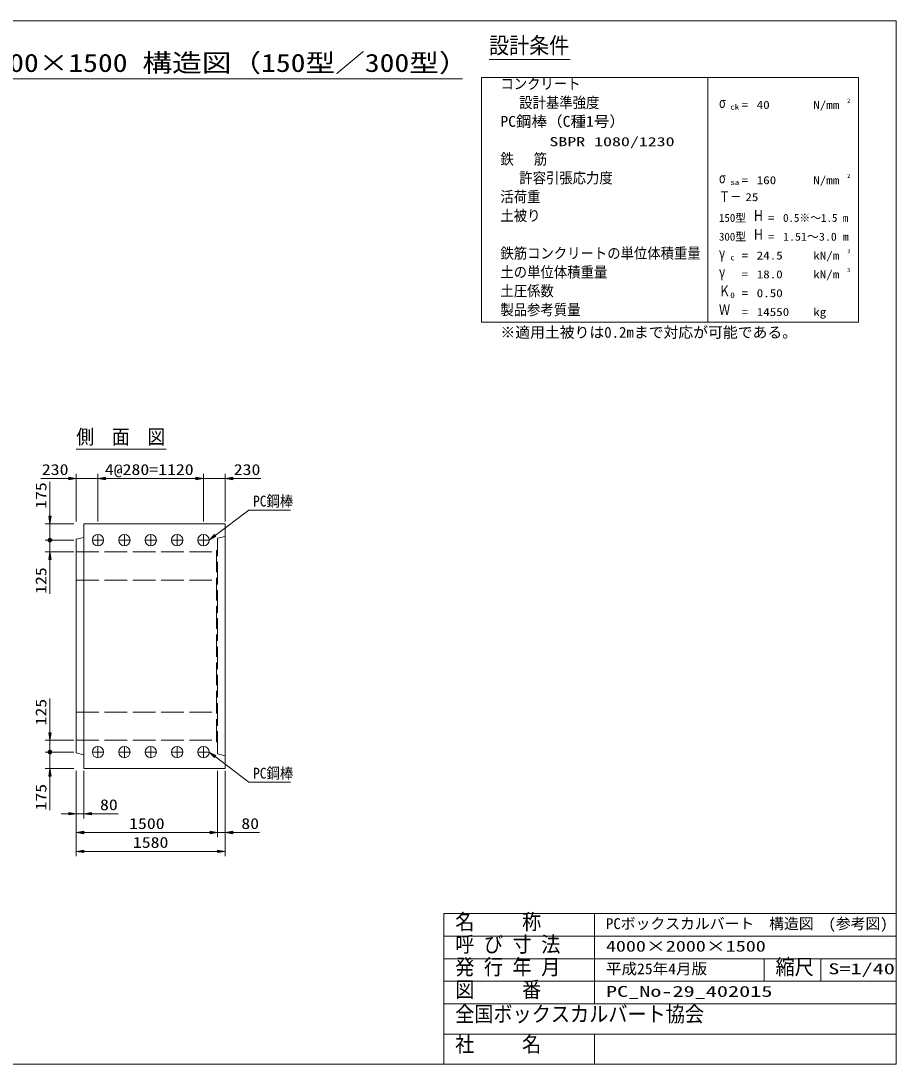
# Model space of a CAD drawing. Units: millimetres on the paper. Extents: x 18 to 410, y 10 to 287.
# Drawn here: x 177.8 to 410, y 10 to 287 of the extents above; entities that cross this region are included whole.
import ezdxf
from ezdxf.enums import TextEntityAlignment as Align

# ---------------------------------------------------------------- set-up
doc = ezdxf.new("R2010")
doc.units = ezdxf.units.MM
doc.linetypes.add('DASHED', pattern=[7.5, 6, -1.5])
for name, color, linetype, lineweight in [('0_7', 7, 'Continuous', 13), ('Layer1', 3, 'Continuous', 13), ('Layer3', 7, 'Continuous', 13), ('Layer4', 4, 'DASHED', 13), ('Layer7', 9, 'Continuous', 13)]:
    doc.layers.add(name, color=color, linetype=linetype, lineweight=lineweight)
doc.styles.add('ＭＳ ゴシック', font='')
doc.styles.get('ＭＳ ゴシック').set_extended_font_data('MS Gothic')

msp = doc.modelspace()

# ---------------------------------------------------------------- hatches: boundary and pattern name
at = {"layer": 'Layer1'}
for points in [[(190.469, 165.158), (190.469, 165.825), (192.469, 165.492)], [(200.219, 165.825), (200.219, 165.158), (198.219, 165.492)], [(224.219, 165.825), (224.219, 165.158), (226.219, 165.492)], [(233.969, 165.825), (233.969, 165.158), (231.969, 165.492)], [(185.135, 155.492), (185.802, 155.492), (185.469, 153.492)], [(185.499, 149.599), (185.409, 149.593), (185.349, 149.582), (185.292, 149.563), (185.238, 149.537), (185.187, 149.505), (185.14, 149.467), (185.099, 149.423), (185.063, 149.374), (185.034, 149.321), (185.012, 149.265), (184.997, 149.207), (184.99, 149.147), (184.99, 149.087), (184.997, 149.027), (185.012, 148.968), (185.034, 148.912), (185.063, 148.859), (185.099, 148.811), (185.14, 148.767), (185.187, 148.728), (185.238, 148.696), (185.292, 148.67), (185.349, 148.652), (185.438, 148.635), (185.469, 148.637), (185.469, 149.117)], [(185.499, 149.599), (185.409, 149.593), (185.349, 149.582), (185.292, 149.563), (185.238, 149.537), (185.187, 149.505), (185.14, 149.467), (185.099, 149.423), (185.063, 149.374), (185.034, 149.321), (185.012, 149.265), (184.997, 149.207), (184.99, 149.147), (184.99, 149.087), (184.997, 149.027), (185.012, 148.968), (185.034, 148.912), (185.063, 148.859), (185.099, 148.811), (185.14, 148.767), (185.187, 148.728), (185.238, 148.696), (185.292, 148.67), (185.349, 148.652), (185.438, 148.635), (185.469, 148.637), (185.469, 149.117)], [(185.438, 148.635), (185.529, 148.64), (185.588, 148.652), (185.645, 148.67), (185.7, 148.696), (185.751, 148.728), (185.797, 148.767), (185.839, 148.811), (185.874, 148.859), (185.903, 148.912), (185.925, 148.968), (185.94, 149.027), (185.948, 149.087), (185.948, 149.147), (185.94, 149.207), (185.925, 149.265), (185.903, 149.321), (185.874, 149.374), (185.839, 149.423), (185.797, 149.467), (185.751, 149.505), (185.7, 149.537), (185.645, 149.563), (185.588, 149.582), (185.499, 149.599), (185.469, 149.597), (185.469, 149.117)], [(185.438, 148.635), (185.529, 148.64), (185.588, 148.652), (185.645, 148.67), (185.7, 148.696), (185.751, 148.728), (185.797, 148.767), (185.839, 148.811), (185.874, 148.859), (185.903, 148.912), (185.925, 148.968), (185.94, 149.027), (185.948, 149.087), (185.948, 149.147), (185.94, 149.207), (185.925, 149.265), (185.903, 149.321), (185.874, 149.374), (185.839, 149.423), (185.797, 149.467), (185.751, 149.505), (185.7, 149.537), (185.645, 149.563), (185.588, 149.582), (185.499, 149.599), (185.469, 149.597), (185.469, 149.117)], [(229.512, 150.064), (227.719, 149.117), (229.108, 150.594)], [(185.135, 143.992), (185.802, 143.992), (185.469, 145.992)], [(185.135, 97.992), (185.802, 97.992), (185.469, 95.992)], [(185.499, 93.349), (185.409, 93.343), (185.349, 93.332), (185.292, 93.313), (185.238, 93.287), (185.187, 93.255), (185.14, 93.217), (185.099, 93.173), (185.063, 93.124), (185.034, 93.071), (185.012, 93.015), (184.997, 92.957), (184.99, 92.897), (184.99, 92.837), (184.997, 92.777), (185.012, 92.718), (185.034, 92.662), (185.063, 92.609), (185.099, 92.561), (185.14, 92.517), (185.187, 92.478), (185.238, 92.446), (185.292, 92.42), (185.349, 92.402), (185.438, 92.385), (185.469, 92.387), (185.469, 92.867)], [(185.499, 93.349), (185.409, 93.343), (185.349, 93.332), (185.292, 93.313), (185.238, 93.287), (185.187, 93.255), (185.14, 93.217), (185.099, 93.173), (185.063, 93.124), (185.034, 93.071), (185.012, 93.015), (184.997, 92.957), (184.99, 92.897), (184.99, 92.837), (184.997, 92.777), (185.012, 92.718), (185.034, 92.662), (185.063, 92.609), (185.099, 92.561), (185.14, 92.517), (185.187, 92.478), (185.238, 92.446), (185.292, 92.42), (185.349, 92.402), (185.438, 92.385), (185.469, 92.387), (185.469, 92.867)], [(185.438, 92.385), (185.529, 92.39), (185.588, 92.402), (185.645, 92.42), (185.7, 92.446), (185.751, 92.478), (185.797, 92.517), (185.839, 92.561), (185.874, 92.609), (185.903, 92.662), (185.925, 92.718), (185.94, 92.777), (185.948, 92.837), (185.948, 92.897), (185.94, 92.957), (185.925, 93.015), (185.903, 93.071), (185.874, 93.124), (185.839, 93.173), (185.797, 93.217), (185.751, 93.255), (185.7, 93.287), (185.645, 93.313), (185.588, 93.332), (185.499, 93.349), (185.469, 93.347), (185.469, 92.867)], [(185.438, 92.385), (185.529, 92.39), (185.588, 92.402), (185.645, 92.42), (185.7, 92.446), (185.751, 92.478), (185.797, 92.517), (185.839, 92.561), (185.874, 92.609), (185.903, 92.662), (185.925, 92.718), (185.94, 92.777), (185.948, 92.837), (185.948, 92.897), (185.94, 92.957), (185.925, 93.015), (185.903, 93.071), (185.874, 93.124), (185.839, 93.173), (185.797, 93.217), (185.751, 93.255), (185.7, 93.287), (185.645, 93.313), (185.588, 93.332), (185.499, 93.349), (185.469, 93.347), (185.469, 92.867)], [(229.108, 91.389), (227.719, 92.867), (229.512, 91.92)], [(185.135, 86.492), (185.802, 86.492), (185.469, 88.492)], [(190.469, 76.825), (190.469, 76.158), (192.469, 76.492)], [(196.469, 76.825), (196.469, 76.158), (194.469, 76.492)], [(194.469, 71.825), (194.469, 71.158), (192.469, 71.492)], [(227.969, 71.825), (227.969, 71.158), (229.969, 71.492)], [(227.969, 71.825), (227.969, 71.158), (229.969, 71.492)], [(233.969, 71.825), (233.969, 71.158), (231.969, 71.492)], [(194.469, 66.825), (194.469, 66.158), (192.469, 66.492)], [(229.969, 66.825), (229.969, 66.158), (231.969, 66.492)]]:
    msp.add_hatch(color=256, dxfattribs=at).paths.add_polyline_path(points)

# ---------------------------------------------------------------- linework, layer by layer
at = {"layer": '0_7'}
for p, q in [((410, 287), (18, 287)), ((410, 10), (410, 287)), ((290, 10), (290, 50)), ((290, 50), (410, 50)), ((290, 10), (290, 50)), ((290, 50), (410, 50)), ((330, 26), (330, 50)), ((290, 44), (410, 44)), ((290, 38), (410, 38)), ((375, 32), (375, 38)), ((390, 32), (390, 38)), ((290, 32), (410, 32)), ((290, 26), (410, 26)), ((290, 18), (410, 18)), ((330, 10), (330, 18)), ((18, 10), (410, 10))]:
    msp.add_line(p, q, dxfattribs=at)
at = {"layer": 'Layer1'}
for p, q in [((192.469, 154.117), (192.469, 166.742)), ((198.219, 154.117), (198.219, 166.742)), ((198.219, 154.117), (198.219, 166.742)), ((226.219, 154.117), (226.219, 166.742)), ((226.219, 154.117), (226.219, 166.742)), ((231.969, 154.117), (231.969, 166.742)), ((192.469, 165.492), (183.047, 165.492)), ((185.469, 155.492), (185.469, 164.57)), ((192.469, 165.492), (186.469, 165.492)), ((192.469, 165.492), (194.469, 165.492)), ((198.219, 165.492), (194.469, 165.492)), ((200.219, 165.492), (224.219, 165.492)), ((226.219, 165.492), (229.969, 165.492)), ((231.969, 165.492), (229.969, 165.492)), ((231.969, 165.492), (241.39, 165.492)), ((231.969, 165.492), (237.969, 165.492)), ((229.31, 150.329), (238.219, 157.117)), ((238.219, 157.117), (239.219, 157.117)), ((239.219, 157.117), (249.307, 157.117)), ((191.844, 153.492), (184.219, 153.492)), ((185.469, 149.117), (185.469, 153.492)), ((185.469, 151.117), (185.469, 153.117)), ((185.469, 149.117), (185.469, 151.117)), ((191.844, 149.117), (184.219, 149.117)), ((191.844, 149.117), (184.219, 149.117)), ((185.469, 149.117), (185.469, 145.992)), ((185.469, 149.117), (185.469, 147.117)), ((185.469, 147.117), (185.469, 145.117)), ((191.844, 145.992), (184.219, 145.992)), ((185.469, 143.992), (185.469, 134.913)), ((185.469, 97.992), (185.469, 107.07)), ((191.844, 95.992), (184.219, 95.992)), ((185.469, 94.867), (185.469, 96.867)), ((185.469, 92.867), (185.469, 95.992)), ((185.469, 92.867), (185.469, 94.867)), ((191.844, 92.867), (184.219, 92.867)), ((191.844, 92.867), (184.219, 92.867)), ((185.469, 92.867), (185.469, 88.492)), ((185.469, 92.867), (185.469, 90.867)), ((229.31, 91.655), (238.219, 84.867)), ((185.469, 90.867), (185.469, 88.867)), ((191.844, 88.492), (184.219, 88.492)), ((185.469, 86.492), (185.469, 77.413)), ((192.469, 87.867), (192.469, 75.242)), ((192.469, 87.867), (192.469, 70.242)), ((192.469, 87.867), (192.469, 65.242)), ((194.469, 87.867), (194.469, 75.242)), ((229.969, 87.867), (229.969, 70.242)), ((229.969, 87.867), (229.969, 70.242)), ((231.969, 87.867), (231.969, 70.242)), ((231.969, 87.867), (231.969, 65.242)), ((238.219, 84.867), (239.219, 84.867)), ((239.219, 84.867), (249.307, 84.867)), ((190.469, 76.492), (188.469, 76.492)), ((192.469, 76.492), (194.469, 76.492)), ((196.469, 76.492), (203.604, 76.492)), ((194.469, 71.492), (227.969, 71.492)), ((227.969, 71.492), (225.969, 71.492)), ((229.969, 71.492), (231.969, 71.492)), ((233.969, 71.492), (241.104, 71.492)), ((194.469, 66.492), (229.969, 66.492))]:
    msp.add_line(p, q, dxfattribs=at)
for points in [[(190.469, 165.158), (190.469, 165.825), (192.469, 165.492)], [(200.219, 165.825), (200.219, 165.158), (198.219, 165.492)], [(224.219, 165.825), (224.219, 165.158), (226.219, 165.492)], [(233.969, 165.825), (233.969, 165.158), (231.969, 165.492)], [(185.135, 155.492), (185.802, 155.492), (185.469, 153.492)], [(185.499, 149.599), (185.409, 149.593), (185.349, 149.582), (185.292, 149.563), (185.238, 149.537), (185.187, 149.505), (185.14, 149.467), (185.099, 149.423), (185.063, 149.374), (185.034, 149.321), (185.012, 149.265), (184.997, 149.207), (184.99, 149.147), (184.99, 149.087), (184.997, 149.027), (185.012, 148.968), (185.034, 148.912), (185.063, 148.859), (185.099, 148.811), (185.14, 148.767), (185.187, 148.728), (185.238, 148.696), (185.292, 148.67), (185.349, 148.652), (185.438, 148.635), (185.469, 148.637), (185.469, 149.117)], [(185.499, 149.599), (185.409, 149.593), (185.349, 149.582), (185.292, 149.563), (185.238, 149.537), (185.187, 149.505), (185.14, 149.467), (185.099, 149.423), (185.063, 149.374), (185.034, 149.321), (185.012, 149.265), (184.997, 149.207), (184.99, 149.147), (184.99, 149.087), (184.997, 149.027), (185.012, 148.968), (185.034, 148.912), (185.063, 148.859), (185.099, 148.811), (185.14, 148.767), (185.187, 148.728), (185.238, 148.696), (185.292, 148.67), (185.349, 148.652), (185.438, 148.635), (185.469, 148.637), (185.469, 149.117)], [(185.438, 148.635), (185.529, 148.64), (185.588, 148.652), (185.645, 148.67), (185.7, 148.696), (185.751, 148.728), (185.797, 148.767), (185.839, 148.811), (185.874, 148.859), (185.903, 148.912), (185.925, 148.968), (185.94, 149.027), (185.948, 149.087), (185.948, 149.147), (185.94, 149.207), (185.925, 149.265), (185.903, 149.321), (185.874, 149.374), (185.839, 149.423), (185.797, 149.467), (185.751, 149.505), (185.7, 149.537), (185.645, 149.563), (185.588, 149.582), (185.499, 149.599), (185.469, 149.597), (185.469, 149.117)], [(185.438, 148.635), (185.529, 148.64), (185.588, 148.652), (185.645, 148.67), (185.7, 148.696), (185.751, 148.728), (185.797, 148.767), (185.839, 148.811), (185.874, 148.859), (185.903, 148.912), (185.925, 148.968), (185.94, 149.027), (185.948, 149.087), (185.948, 149.147), (185.94, 149.207), (185.925, 149.265), (185.903, 149.321), (185.874, 149.374), (185.839, 149.423), (185.797, 149.467), (185.751, 149.505), (185.7, 149.537), (185.645, 149.563), (185.588, 149.582), (185.499, 149.599), (185.469, 149.597), (185.469, 149.117)], [(229.512, 150.064), (227.719, 149.117), (229.108, 150.594)], [(185.135, 143.992), (185.802, 143.992), (185.469, 145.992)], [(185.135, 97.992), (185.802, 97.992), (185.469, 95.992)], [(185.499, 93.349), (185.409, 93.343), (185.349, 93.332), (185.292, 93.313), (185.238, 93.287), (185.187, 93.255), (185.14, 93.217), (185.099, 93.173), (185.063, 93.124), (185.034, 93.071), (185.012, 93.015), (184.997, 92.957), (184.99, 92.897), (184.99, 92.837), (184.997, 92.777), (185.012, 92.718), (185.034, 92.662), (185.063, 92.609), (185.099, 92.561), (185.14, 92.517), (185.187, 92.478), (185.238, 92.446), (185.292, 92.42), (185.349, 92.402), (185.438, 92.385), (185.469, 92.387), (185.469, 92.867)], [(185.499, 93.349), (185.409, 93.343), (185.349, 93.332), (185.292, 93.313), (185.238, 93.287), (185.187, 93.255), (185.14, 93.217), (185.099, 93.173), (185.063, 93.124), (185.034, 93.071), (185.012, 93.015), (184.997, 92.957), (184.99, 92.897), (184.99, 92.837), (184.997, 92.777), (185.012, 92.718), (185.034, 92.662), (185.063, 92.609), (185.099, 92.561), (185.14, 92.517), (185.187, 92.478), (185.238, 92.446), (185.292, 92.42), (185.349, 92.402), (185.438, 92.385), (185.469, 92.387), (185.469, 92.867)], [(185.438, 92.385), (185.529, 92.39), (185.588, 92.402), (185.645, 92.42), (185.7, 92.446), (185.751, 92.478), (185.797, 92.517), (185.839, 92.561), (185.874, 92.609), (185.903, 92.662), (185.925, 92.718), (185.94, 92.777), (185.948, 92.837), (185.948, 92.897), (185.94, 92.957), (185.925, 93.015), (185.903, 93.071), (185.874, 93.124), (185.839, 93.173), (185.797, 93.217), (185.751, 93.255), (185.7, 93.287), (185.645, 93.313), (185.588, 93.332), (185.499, 93.349), (185.469, 93.347), (185.469, 92.867)], [(185.438, 92.385), (185.529, 92.39), (185.588, 92.402), (185.645, 92.42), (185.7, 92.446), (185.751, 92.478), (185.797, 92.517), (185.839, 92.561), (185.874, 92.609), (185.903, 92.662), (185.925, 92.718), (185.94, 92.777), (185.948, 92.837), (185.948, 92.897), (185.94, 92.957), (185.925, 93.015), (185.903, 93.071), (185.874, 93.124), (185.839, 93.173), (185.797, 93.217), (185.751, 93.255), (185.7, 93.287), (185.645, 93.313), (185.588, 93.332), (185.499, 93.349), (185.469, 93.347), (185.469, 92.867)], [(229.108, 91.389), (227.719, 92.867), (229.512, 91.92)], [(185.135, 86.492), (185.802, 86.492), (185.469, 88.492)], [(190.469, 76.825), (190.469, 76.158), (192.469, 76.492)], [(196.469, 76.825), (196.469, 76.158), (194.469, 76.492)], [(194.469, 71.825), (194.469, 71.158), (192.469, 71.492)], [(227.969, 71.825), (227.969, 71.158), (229.969, 71.492)], [(227.969, 71.825), (227.969, 71.158), (229.969, 71.492)], [(233.969, 71.825), (233.969, 71.158), (231.969, 71.492)], [(194.469, 66.825), (194.469, 66.158), (192.469, 66.492)], [(229.969, 66.825), (229.969, 66.158), (231.969, 66.492)]]:
    msp.add_lwpolyline(points, close=True, dxfattribs=at)
at = {"layer": 'Layer3'}
for p, q in [((231.969, 153.492), (194.469, 153.492)), ((194.469, 153.492), (194.469, 88.492)), ((231.969, 88.492), (231.969, 153.492)), ((192.469, 149.367), (194.469, 149.867)), ((198.219, 147.617), (198.219, 150.617)), ((205.219, 147.617), (205.219, 150.617)), ((212.219, 147.617), (212.219, 150.617)), ((219.219, 147.617), (219.219, 150.617)), ((226.219, 147.617), (226.219, 150.617)), ((192.469, 92.617), (192.469, 149.367)), ((196.719, 149.117), (199.719, 149.117)), ((203.719, 149.117), (206.719, 149.117)), ((210.719, 149.117), (213.719, 149.117)), ((217.719, 149.117), (220.719, 149.117)), ((224.719, 149.117), (227.719, 149.117)), ((198.219, 91.367), (198.219, 94.367)), ((205.219, 91.367), (205.219, 94.367)), ((212.219, 91.367), (212.219, 94.367)), ((219.219, 91.367), (219.219, 94.367)), ((226.219, 91.367), (226.219, 94.367)), ((194.469, 92.117), (192.469, 92.617)), ((196.719, 92.867), (199.719, 92.867)), ((203.719, 92.867), (206.719, 92.867)), ((210.719, 92.867), (213.719, 92.867)), ((217.719, 92.867), (220.719, 92.867)), ((224.719, 92.867), (227.719, 92.867)), ((194.469, 88.492), (231.969, 88.492))]:
    msp.add_line(p, q, dxfattribs=at)
for centre in [(198.219, 149.117), (205.219, 149.117), (212.219, 149.117), (219.219, 149.117), (226.219, 149.117), (198.219, 92.867), (205.219, 92.867), (212.219, 92.867), (219.219, 92.867), (226.219, 92.867)]:
    msp.add_circle(centre, 1.5, dxfattribs=at)
at = {"layer": 'Layer4'}
for p, q in [((229.969, 149.617), (231.969, 150.117)), ((229.969, 92.367), (229.969, 149.617)), ((192.469, 145.992), (229.669, 145.992)), ((229.669, 95.617), (229.669, 146.367)), ((229.669, 146.367), (229.969, 146.367)), ((192.469, 138.492), (229.669, 138.492)), ((192.469, 103.492), (229.669, 103.492)), ((192.469, 95.992), (229.669, 95.992)), ((229.969, 95.617), (229.669, 95.617)), ((231.969, 91.867), (229.969, 92.367))]:
    msp.add_line(p, q, dxfattribs=at)
at = {"layer": 'Layer7'}
for p, q in [((302, 276.767), (323.496, 276.767)), ((294.953, 271.6), (128, 271.6)), ((400, 272), (300, 272)), ((300, 272), (300, 207)), ((360, 207), (360, 272)), ((400, 207), (400, 272)), ((300, 207), (400, 207)), ((192.469, 173.285), (216.353, 173.285))]:
    msp.add_line(p, q, dxfattribs=at)

# ---------------------------------------------------------------- texts
at = {"layer": 'Layer1', "color": 9, "style": 'ＭＳ ゴシック'}
for s, width, p in [('230', 1.2, (183.329, 165.562)), ('4@280=1120', 1.2, (200.047, 165.562)), ('230', 1.2, (234.251, 165.562)), ('PC鋼棒', 0.9, (239.387, 157.187)), ('PC鋼棒', 0.9, (239.387, 84.937)), ('80', 1.2, (198.751, 76.562)), ('1500', 1.2, (206.476, 71.562)), ('80', 1.2, (236.251, 71.562)), ('1580', 1.2, (207.476, 66.562))]:
    msp.add_text(s, height=2.886, dxfattribs=dict(at, width=width)).set_placement(p, align=Align.BOTTOM_LEFT)
at = {"layer": 'Layer1', "color": 9, "style": 'ＭＳ ゴシック', "width": 1.2}
for s, p in [('175', (185.399, 157.431)), ('125', (185.399, 134.852)), ('125', (185.399, 99.931)), ('175', (185.399, 77.352))]:
    msp.add_text(s, height=2.886, rotation=90, dxfattribs=at).set_placement(p, align=Align.BOTTOM_LEFT)
at = {"layer": 'Layer7', "style": 'ＭＳ ゴシック'}
for s, height, width, p in [('設計条件', 4.33, 0.9, (302, 277)), ('コンクリート', 2.886, 0.9, (305, 268)), ('設計基準強度', 2.886, 0.9, (310, 263)), ('σ', 2.886, 0.75, (363, 263)), ('N/mm', 2.117, 1.2, (388, 263)), ('2', 1.058, 1.2, (397, 265)), ('ck', 1.443, 1.2, (366, 263)), ('=', 2.117, 1.2, (369, 263)), ('40', 2.117, 1.2, (373, 263)), ('PC鋼棒（C種1号）', 2.886, 1.05, (305, 258)), ('SBPR 1080/1230', 2.405, 1.45, (318, 253)), ('鉄   筋', 2.886, 0.9, (305, 248)), ('許容引張応力度', 2.886, 0.9, (310, 243)), ('σ', 2.886, 0.75, (363, 243)), ('sa', 1.443, 1.2, (366, 243)), ('=', 2.117, 1.2, (369, 243)), ('160', 2.117, 1.2, (373, 243)), ('N/mm', 2.117, 1.2, (388, 243)), ('2', 1.058, 1.2, (397, 245)), ('活荷重', 2.886, 0.9, (305, 238)), ('Ｔ－', 2.886, 0.75, (363, 238)), ('25', 2.117, 1.2, (370, 238.5)), ('土被り', 2.886, 0.9, (305, 233)), ('Ｈ', 2.886, 0.75, (372, 233)), ('=', 2.117, 1.2, (376, 233)), ('Ｈ', 2.886, 0.75, (372, 228)), ('=', 2.117, 1.2, (376, 228)), ('1.51～3.0 m', 2.117, 1.1, (380, 228)), ('鉄筋コンクリートの単位体積重量', 2.886, 0.9, (305, 223)), ('γ', 2.886, 0.75, (363, 223)), ('c', 1.443, 1.2, (366, 223)), ('=', 2.117, 1.2, (369, 223)), ('24.5', 2.117, 1.2, (373, 223)), ('kN/m', 2.117, 1.2, (388, 223)), ('3', 1.058, 1.2, (397, 225)), ('土の単位体積重量', 2.886, 0.9, (305, 218)), ('γ', 2.886, 0.75, (363, 218)), ('=', 2.117, 1.2, (369, 218)), ('18.0', 2.117, 1.2, (373, 218)), ('kN/m', 2.117, 1.2, (388, 218)), ('3', 1.058, 1.2, (397, 220)), ('土圧係数', 2.886, 0.9, (305, 213)), ('Ｋ', 2.886, 0.75, (363, 213)), ('0', 1.443, 1.2, (366, 213)), ('=', 2.117, 1.2, (369, 213)), ('0.50', 2.117, 1.2, (373, 213)), ('製品参考質量', 2.886, 0.9, (305, 208)), ('Ｗ', 2.886, 0.75, (363, 208)), ('14550', 2.117, 1.2, (373, 208)), ('kg', 2.117, 1.2, (388, 208)), ('=', 2.117, 1.2, (369, 208)), ('側\u3000面\u3000図', 3.848, 0.9, (192.469, 173.492)), ('名     称', 4.137, 0.9, (293, 44.5)), ('呼 び 寸 法', 4.137, 0.9, (293, 38.5)), ('4000×2000×1500', 2.886, 1.35, (333, 39)), ('発 行 年 月', 4.137, 0.9, (293, 32.5)), ('平成25年4月版', 2.886, 1.05, (333, 33)), ('縮尺', 4.137, 0.9, (378, 32.5)), ('S=1/40', 2.886, 1.5, (392, 33)), ('図     番', 4.137, 0.9, (293, 26.5)), ('PC_No-29_402015', 2.886, 1.5, (333, 27)), ('全国ボックスカルバート協会', 4.137, 0.9, (293, 20)), ('社     名', 4.137, 0.9, (293, 12))]:
    msp.add_text(s, height=height, dxfattribs=dict(at, width=width)).set_placement(p, align=Align.BOTTOM_LEFT)
at = {"layer": 'Layer7', "style": 'ＭＳ ゴシック', "width": 1.2}
msp.add_text('PC 4000×2000×1500 構造図（150型／300型）', height=4.811, dxfattribs=at).set_placement((214, 272), align=Align.BOTTOM_CENTER)
at = {"layer": 'Layer7', "style": 'ＭＳ ゴシック'}
for s, height, p in [('150型', 2.117, (363, 233)), ('0.5※～1.5 m', 2.117, (380, 233)), ('300型', 2.117, (363, 228)), ('※適用土被りは0.2mまで対応が可能である。', 2.886, (305, 202)), ('PCボックスカルバート\u3000構造図\u3000(参考図)', 2.886, (333, 45))]:
    msp.add_text(s, height=height, dxfattribs=at).set_placement(p, align=Align.BOTTOM_LEFT)

doc.saveas('drawing.dxf')
